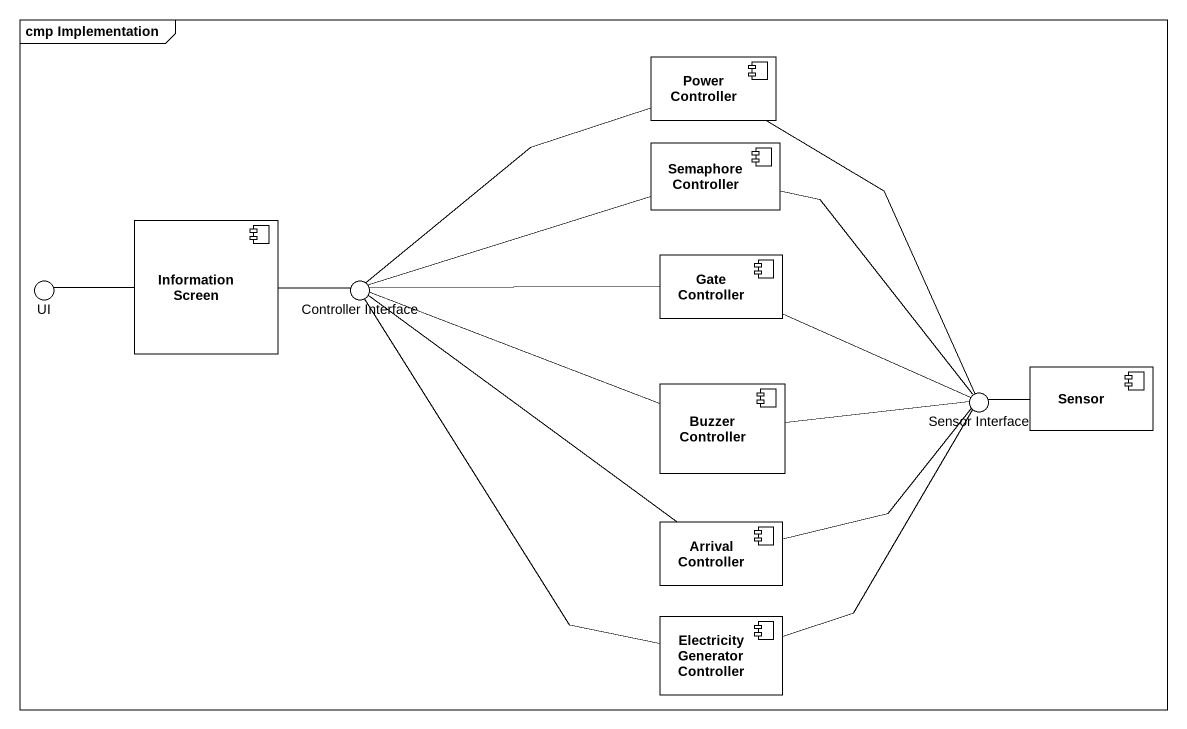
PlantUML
@startuml
mainframe cmp Implementation
component "Power Controller" as Power_Controller
component "Semaphore Controller" as Semaphore_Controller
component "Information Screen" as Information_Screen
() UI
() "Controller Interface" as Controller_Interface
component "Gate Controller" as Gate_Controller
component "Buzzer Controller" as Buzzer_Controller
() "Sensor Interface" as Sensor_Interface
component Sensor
component "Arrival Controller" as Arrival_Controller
component "Electricity Generator Controller" as Electricity_Generator
Power_Controller -left- Controller_Interface
Power_Controller -- Sensor_Interface
Semaphore_Controller -left- Controller_Interface
Semaphore_Controller -- Sensor_Interface
Information_Screen -left- UI
Information_Screen -right- Controller_Interface
Gate_Controller -left- Controller_Interface
Gate_Controller -right- Sensor_Interface
Buzzer_Controller -left- Controller_Interface
Buzzer_Controller -right- Sensor_Interface
Sensor -left- Sensor_Interface
Arrival_Controller -up- Controller_Interface
Arrival_Controller -right- Sensor_Interface
Electricity_Generator -up- Controller_Interface
Electricity_Generator -up- Sensor_Interface
@enduml
